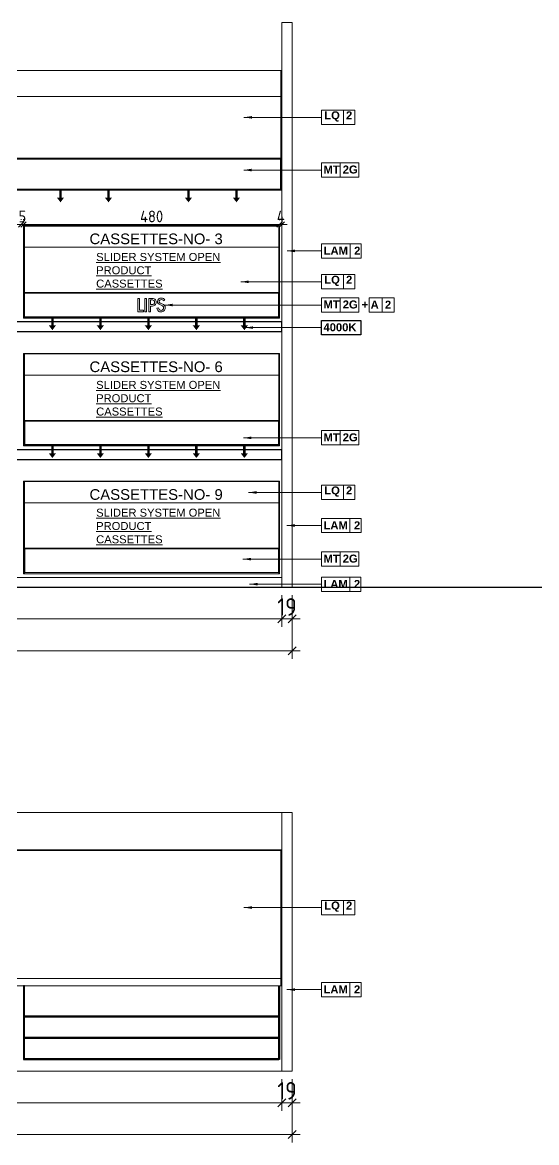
# Model space of a CAD drawing. Header units: millimetres. Extents: x 821127 to 828225, y -459861 to -454717.
# Drawn here: x 823712 to 824676, y -456834 to -454732 of the extents above; entities that cross this region are included whole.
import ezdxf

# ---------------------------------------------------------------- set-up
doc = ezdxf.new("R2010")
doc.units = ezdxf.units.MM
doc.header["$LTSCALE"] = 5
doc.header["$MEASUREMENT"] = 0
doc.header["$PDMODE"] = 35
for name, color, linetype in [('Acrylic - opal', 9, 'Continuous'), ('Dim', 1, 'Continuous'), ('DIM-10', 1, 'Continuous'), ('DIM-15', 1, 'Continuous'), ('EL_LIGHTING', 2, 'Continuous'), ('HATCH', 8, 'Continuous'), ('PDF3_Text', 7, 'Continuous')]:
    doc.layers.add(name, color=color, linetype=linetype)
doc.layers.add('BY OTHERS', color=5, linetype='Continuous', lineweight=5, true_color=0x0000e6)
doc.layers.add('LED 4600K', color=41, linetype='Continuous', true_color=0xebd690)
doc.layers.add('MDF', color=41, linetype='Continuous', lineweight=0)
doc.layers.add('METAL', color=6, linetype='Continuous', lineweight=0)
doc.styles.add('ISOCP', font='isocp.shx')
doc.styles.add('MAC', font='')
doc.styles.add('PDF Arial Bold', font='arialbd.ttf')
doc.styles.get("Standard").update_dxf_attribs({"font": 'arial.ttf'})
doc.styles.get('MAC').set_extended_font_data('Trade Gothic Condensed')
doc.dimstyles.new('dim', dxfattribs={"dimtxt": 2, "dimasz": 2, "dimexe": 1, "dimexo": 1, "dimgap": 1, "dimtad": 1, "dimdec": 0, "dimdsep": 46, "dimtxsty": 'Standard', "dimblk": 'OBLIQUE', "dimcen": 0, "dimdle": 1, "dimclrd": 1, "dimclre": 1, "dimclrt": 1, "dimadec": 0, "dimazin": 0, "dimtfac": 1, "dimtdec": 0, "dimtix": 1, "dimtmove": 0, "dimatfit": 3, "dimfxl": 60, "dimlwd": 0, "dimlwe": 0, "dimarcsym": 0})
doc.dimstyles.new('DL - 10', dxfattribs={"dimscale": 10, "dimtxt": 2.2, "dimasz": 1, "dimexe": 1, "dimexo": 1, "dimgap": 0.4, "dimtad": 1, "dimdec": 0, "dimdsep": 46, "dimtxsty": 'ISOCP', "dimblk": 'OBLIQUE', "dimcen": 0.5, "dimdle": 1, "dimclrd": 256, "dimclre": 256, "dimclrt": 2, "dimadec": 0, "dimazin": 2, "dimtfac": 1, "dimtdec": 0, "dimtix": 1, "dimtmove": 1, "dimatfit": 3, "dimldrblk": 'OPEN90', "dimfxl": 5, "dimlwd": 9, "dimlwe": 9, "dimarcsym": 0})
doc.dimstyles.new('DL - 15', dxfattribs={"dimscale": 15, "dimtxt": 2.2, "dimasz": 1, "dimexe": 1, "dimexo": 1, "dimgap": 0.4, "dimtad": 1, "dimdec": 0, "dimdsep": 46, "dimtxsty": 'ISOCP', "dimblk": 'OBLIQUE', "dimcen": 0.5, "dimdle": 1, "dimclrd": 256, "dimclre": 256, "dimclrt": 2, "dimadec": 0, "dimazin": 2, "dimtfac": 1, "dimtdec": 0, "dimtix": 1, "dimtmove": 1, "dimatfit": 3, "dimldrblk": 'OPEN90', "dimfxl": 5, "dimfxlon": 1, "dimlwd": 9, "dimlwe": 9, "dimarcsym": 0})

# ---------------------------------------------------------------- blocks, each defined once
blk = doc.blocks.new('AREGRREG')
at = {"layer": 'METAL'}
for points in [[(821891.5, -456862.4), (821893, -456862.4), (821893, -456988.2), (821891.5, -456988.2)], [(821893, -456862.4), (822370, -456862.4), (822370, -456863.4), (821893, -456863.4)], [(821893, -456903.2), (822370, -456903.2), (822370, -456863.4), (821893, -456863.4)], [(822371.5, -456988.2), (822370, -456988.2), (822370, -456862.4), (822371.5, -456862.4)], [(821891.5, -456988.2), (821893, -456988.2), (821893, -457036.2), (821891.5, -457036.2)], [(822370, -456988.2), (821893, -456988.2), (821893, -456989.2), (822370, -456989.2)], [(821893.5, -456989.7), (822369.5, -456989.7), (822369.5, -457033.7), (821893.5, -457033.7)], [(822370, -456988.2), (822371.5, -456988.2), (822371.5, -457036.2), (822370, -457036.2)], [(821893, -457034.2), (822370, -457034.2), (822370, -457036.2), (821893, -457036.2)]]:
    blk.add_lwpolyline(points, close=True, dxfattribs=at)
for points in [[(822109, -456999.2), (822109, -457021.3), (822116.6, -457021.3), (822116.6, -457024.2), (822105.9, -457024.2), (822105.9, -456999.2), (822109, -456999.2)], [(822121.7, -457024.2), (822118.6, -457024.2), (822118.6, -456999.2), (822121.7, -456999.2), (822121.7, -457024.2)]]:
    blk.add_lwpolyline(points, dxfattribs=at)
for points, knots in [([(822130.1, -456999.2), (822133.5, -456999.2), (822136, -456999.7), (822137.6, -457000.9), (822139.2, -457002), (822140, -457003.8), (822140, -457006.4), (822140, -457008.8), (822139.3, -457010.6), (822137.7, -457011.8), (822136.2, -457013.1), (822134, -457013.7), (822131.1, -457013.7), (822131.1, -457013.7), (822129.5, -457013.7), (822129.5, -457013.7), (822129.5, -457013.7), (822129.5, -457024.2), (822129.5, -457024.2), (822129.5, -457024.2), (822126.4, -457024.2), (822126.4, -457024.2), (822126.4, -457024.2), (822126.4, -456999.2), (822126.4, -456999.2), (822126.4, -456999.2), (822130.1, -456999.2), (822130.1, -456999.2)], [0, 0, 0, 0, 1, 1, 1, 2, 2, 2, 3, 3, 3, 4, 4, 4, 5, 5, 5, 6, 6, 6, 7, 7, 7, 8, 8, 8, 9, 9, 9, 9]), ([(822156.4, -457002.4), (822156.4, -457002.4), (822153.9, -457003.9), (822153.9, -457003.9), (822153.4, -457003.1), (822152.9, -457002.6), (822152.3, -457002.2), (822151.6, -457001.8), (822150.8, -457001.6), (822149.9, -457001.6), (822148.8, -457001.6), (822147.8, -457001.9), (822147, -457002.6), (822146.1, -457003.3), (822145.7, -457004.1), (822145.7, -457005.1), (822145.7, -457005.9), (822146, -457006.6), (822146.6, -457007.2), (822147.2, -457007.8), (822148, -457008.3), (822149.2, -457008.7), (822149.2, -457008.7), (822151, -457009.4), (822151, -457009.4), (822153.1, -457010.2), (822154.6, -457011.2), (822155.7, -457012.4), (822156.7, -457013.6), (822157.2, -457015.1), (822157.2, -457016.9), (822157.2, -457019.2), (822156.4, -457021.1), (822154.8, -457022.5), (822153.3, -457024), (822151.4, -457024.7), (822149.2, -457024.7), (822147.2, -457024.7), (822145.6, -457024.1), (822144.1, -457022.8), (822142.7, -457021.5), (822141.8, -457019.8), (822141.5, -457017.7), (822141.5, -457017.7), (822144.6, -457017), (822144.6, -457017), (822144.6, -457018.4), (822145.1, -457019.5), (822146, -457020.4), (822146.9, -457021.3), (822148.1, -457021.8), (822149.5, -457021.8), (822150.7, -457021.8), (822151.8, -457021.3), (822152.7, -457020.4), (822153.6, -457019.5), (822154.1, -457018.3), (822154.1, -457016.9), (822154.1, -457015.8), (822153.7, -457014.9), (822153.1, -457014.2), (822152.4, -457013.5), (822151.3, -457012.8), (822149.8, -457012.2), (822149.8, -457012.2), (822148, -457011.4), (822148, -457011.4), (822146, -457010.6), (822144.6, -457009.7), (822143.8, -457008.7), (822143, -457007.6), (822142.6, -457006.5), (822142.6, -457005.1), (822142.6, -457003.3), (822143.3, -457001.7), (822144.7, -457000.5), (822146.2, -456999.3), (822147.9, -456998.6), (822150, -456998.6), (822151.3, -456998.6), (822152.6, -456999), (822153.7, -456999.6), (822154.8, -457000.3), (822155.7, -457001.2), (822156.4, -457002.4)], [0, 0, 0, 0, 1, 1, 1, 2, 2, 2, 3, 3, 3, 4, 4, 4, 5, 5, 5, 6, 6, 6, 7, 7, 7, 8, 8, 8, 9, 9, 9, 10, 10, 10, 11, 11, 11, 12, 12, 12, 13, 13, 13, 14, 14, 14, 15, 15, 15, 16, 16, 16, 17, 17, 17, 18, 18, 18, 19, 19, 19, 20, 20, 20, 21, 21, 21, 22, 22, 22, 23, 23, 23, 24, 24, 24, 25, 25, 25, 26, 26, 26, 27, 27, 27, 28, 28, 28, 28]), ([(822129.5, -457010.9), (822129.5, -457010.9), (822130.5, -457010.9), (822130.5, -457010.9), (822132.9, -457010.9), (822134.6, -457010.5), (822135.6, -457009.8), (822136.6, -457009), (822137.1, -457007.9), (822137.1, -457006.3), (822137.1, -457004.9), (822136.6, -457003.8), (822135.6, -457003.1), (822134.6, -457002.3), (822132.8, -457002), (822130.2, -457002), (822130.2, -457002), (822129.5, -457002), (822129.5, -457002), (822129.5, -457002), (822129.5, -457010.9), (822129.5, -457010.9)], [0, 0, 0, 0, 1, 1, 1, 2, 2, 2, 3, 3, 3, 4, 4, 4, 5, 5, 5, 6, 6, 6, 7, 7, 7, 7])]:
    blk.add_open_spline(points, degree=3, knots=knots, dxfattribs=at)
blk = doc.blocks.new('ARGG')
at = {"layer": 'METAL'}
for points in [[(821290.4, -457277.9), (821291.9, -457277.9), (821291.9, -457403.7), (821290.4, -457403.7)], [(821291.9, -457277.9), (821768.9, -457277.9), (821768.9, -457278.8), (821291.9, -457278.8)], [(821291.9, -457318.6), (821768.9, -457318.6), (821768.9, -457278.8), (821291.9, -457278.8)], [(821770.4, -457403.7), (821768.9, -457403.7), (821768.9, -457277.9), (821770.4, -457277.9)], [(821290.4, -457403.7), (821291.9, -457403.7), (821291.9, -457451.6), (821290.4, -457451.6)], [(821768.9, -457403.7), (821291.9, -457403.7), (821291.9, -457404.6), (821768.9, -457404.6)], [(821292.4, -457405.1), (821768.4, -457405.1), (821768.4, -457449.1), (821292.4, -457449.1)], [(821768.9, -457403.7), (821770.4, -457403.7), (821770.4, -457451.6), (821768.9, -457451.6)], [(821291.9, -457449.6), (821768.9, -457449.6), (821768.9, -457451.6), (821291.9, -457451.6)]]:
    blk.add_lwpolyline(points, close=True, dxfattribs=at)
blk = doc.blocks.new('FLECHE')
at = {"layer": 'EL_LIGHTING', "const_width": 5}
blk.add_lwpolyline([(0, 0), (0, -15)], dxfattribs=at)
at = {"layer": 'EL_LIGHTING'}
blk.add_lwpolyline([(0, -15, 15, 0, 0), (0, -24.8, 0, 0, 0)], format="xyseb", dxfattribs=at)
blk = doc.blocks.new('*U18')
at = {"layer": 'EL_LIGHTING', "xscale": 0.9, "yscale": 0.9, "zscale": 0.9, "rotation": 90}
blk.add_blockref('FLECHE', (-11.2, 0), dxfattribs=at)
blk = doc.blocks.new('*U19')
at = {"layer": 'LED 4600K', "color": 0, "linetype": 'ByBlock', "lineweight": -2}
for p in [(0, 360), (0, 270), (0, 180), (0, 90), (0, 0)]:
    blk.add_blockref('*U18', p, dxfattribs=at)
blk = doc.blocks.new('*U20')
at = {"layer": 'EL_LIGHTING', "xscale": 0.9, "yscale": 0.9, "zscale": 0.9, "rotation": 90}
blk.add_blockref('FLECHE', (-11.2, 0), dxfattribs=at)
blk = doc.blocks.new('*U21')
at = {"layer": 'LED 4600K', "color": 0, "linetype": 'ByBlock', "lineweight": -2}
for p in [(0, 360), (0, 270), (0, 180), (0, 90), (0, 0)]:
    blk.add_blockref('*U20', p, dxfattribs=at)
blk = doc.blocks.new('_OBLIQUE')
at = {"color": 0, "linetype": 'ByBlock', "lineweight": -2}
blk.add_line((-0.5, -0.5), (0.5, 0.5), dxfattribs=at)
blk = doc.blocks.new('*D78')
at = {"layer": 'Defpoints', "color": 0, "transparency": 16777216}
for p in [(822849.3, -455113), (823709.3, -455111.1), (823709.3, -455112.5)]:
    blk.add_point(p, dxfattribs=at)
at = {"layer": 'DIM-10', "lineweight": 9, "transparency": 16777216}
for p, q in [((822849.3, -455103), (822849.3, -455101.1)), ((823709.3, -455102.5), (823709.3, -455101.1)), ((822839.3, -455111.1), (823719.3, -455111.1))]:
    blk.add_line(p, q, dxfattribs=at)
at = {"layer": 'DIM-10', "lineweight": 9, "transparency": 16777216, "xscale": 10, "yscale": 10, "zscale": 10, "rotation": 180}
blk.add_blockref('_OBLIQUE', (822849.3, -455111.1), dxfattribs=at)
at = {"layer": 'DIM-10', "lineweight": 9, "transparency": 16777216, "xscale": 10, "yscale": 10, "zscale": 10}
blk.add_blockref('_OBLIQUE', (823709.3, -455111.1), dxfattribs=at)
at = {"layer": 'DIM-10', "color": 2, "transparency": 16777216, "insert": (823279.3, -455096.1), "char_height": 22, "attachment_point": 5, "style": 'ISOCP'}
blk.add_mtext('860', dxfattribs=at)
blk = doc.blocks.new('_Open90')
at = {"color": 0, "linetype": 'ByBlock', "lineweight": -2}
for p, q in [((0, 0), (-1, 0)), ((-0.5, 0.5), (0, 0)), ((0, 0), (-0.5, -0.5))]:
    blk.add_line(p, q, dxfattribs=at)
blk = doc.blocks.new('*D79')
at = {"layer": 'Defpoints', "color": 0, "transparency": 16777216}
for p in [(823709.3, -455112.5), (823713.8, -455111.1), (823713.8, -455113)]:
    blk.add_point(p, dxfattribs=at)
at = {"layer": 'DIM-10', "lineweight": 9, "transparency": 16777216}
for p, q in [((823709.3, -455102.5), (823709.3, -455101.1)), ((823713.8, -455103), (823713.8, -455101.1)), ((823709.3, -455111.1), (823699.3, -455111.1)), ((823709.3, -455111.1), (823713.8, -455111.1)), ((823713.8, -455111.1), (823723.8, -455111.1))]:
    blk.add_line(p, q, dxfattribs=at)
at = {"layer": 'DIM-10', "lineweight": 9, "transparency": 16777216, "xscale": 10, "yscale": 10, "zscale": 10}
blk.add_blockref('_OBLIQUE', (823709.3, -455111.1), dxfattribs=at)
at = {"layer": 'DIM-10', "lineweight": 9, "transparency": 16777216, "xscale": 10, "yscale": 10, "zscale": 10, "rotation": 180}
blk.add_blockref('_OBLIQUE', (823713.8, -455111.1), dxfattribs=at)
at = {"layer": 'DIM-10', "color": 2, "transparency": 16777216, "insert": (823711.5, -455096.1), "char_height": 22, "attachment_point": 5, "style": 'ISOCP'}
blk.add_mtext('5', dxfattribs=at)
blk = doc.blocks.new('*D80')
at = {"layer": 'Defpoints', "color": 0, "transparency": 16777216}
for p in [(823713.8, -455113), (824193.8, -455111.1), (824193.8, -455113)]:
    blk.add_point(p, dxfattribs=at)
at = {"layer": 'DIM-10', "lineweight": 9, "transparency": 16777216}
for p, q in [((823713.8, -455103), (823713.8, -455101.1)), ((824193.8, -455103), (824193.8, -455101.1)), ((823703.8, -455111.1), (824203.8, -455111.1))]:
    blk.add_line(p, q, dxfattribs=at)
at = {"layer": 'DIM-10', "lineweight": 9, "transparency": 16777216, "xscale": 10, "yscale": 10, "zscale": 10, "rotation": 180}
blk.add_blockref('_OBLIQUE', (823713.8, -455111.1), dxfattribs=at)
at = {"layer": 'DIM-10', "lineweight": 9, "transparency": 16777216, "xscale": 10, "yscale": 10, "zscale": 10}
blk.add_blockref('_OBLIQUE', (824193.8, -455111.1), dxfattribs=at)
at = {"layer": 'DIM-10', "color": 2, "transparency": 16777216, "insert": (823953.8, -455096.1), "char_height": 22, "attachment_point": 5, "style": 'ISOCP'}
blk.add_mtext('480', dxfattribs=at)
blk = doc.blocks.new('*D81')
at = {"layer": 'Defpoints', "color": 0, "transparency": 16777216}
for p in [(824193.8, -455113), (824198.3, -455111.1), (824198.3, -455113)]:
    blk.add_point(p, dxfattribs=at)
at = {"layer": 'DIM-10', "lineweight": 9, "transparency": 16777216}
for p, q in [((824193.8, -455103), (824193.8, -455101.1)), ((824198.3, -455103), (824198.3, -455101.1)), ((824193.8, -455111.1), (824183.8, -455111.1)), ((824193.8, -455111.1), (824198.3, -455111.1)), ((824198.3, -455111.1), (824208.3, -455111.1))]:
    blk.add_line(p, q, dxfattribs=at)
at = {"layer": 'DIM-10', "lineweight": 9, "transparency": 16777216, "xscale": 10, "yscale": 10, "zscale": 10}
blk.add_blockref('_OBLIQUE', (824193.8, -455111.1), dxfattribs=at)
at = {"layer": 'DIM-10', "lineweight": 9, "transparency": 16777216, "xscale": 10, "yscale": 10, "zscale": 10, "rotation": 180}
blk.add_blockref('_OBLIQUE', (824198.3, -455111.1), dxfattribs=at)
at = {"layer": 'DIM-10', "color": 2, "transparency": 16777216, "insert": (824196, -455096.1), "char_height": 22, "attachment_point": 5, "style": 'ISOCP'}
blk.add_mtext('4', dxfattribs=at)
blk = doc.blocks.new('*U26')
at = {"layer": 'EL_LIGHTING', "xscale": 0.9, "yscale": 0.9, "zscale": 0.9, "rotation": 90}
blk.add_blockref('FLECHE', (-11.2, 0), dxfattribs=at)
blk = doc.blocks.new('*U27')
at = {"layer": 'LED 4600K', "color": 0, "linetype": 'ByBlock', "lineweight": -2}
for p in [(0, 540), (0, 450), (0, 360), (0, 270), (0, 180), (0, 90), (0, 0)]:
    blk.add_blockref('*U26', p, dxfattribs=at)
blk = doc.blocks.new('*U28')
at = {"layer": 'EL_LIGHTING', "xscale": 0.9, "yscale": 0.9, "zscale": 0.9, "rotation": 90}
blk.add_blockref('FLECHE', (-11.2, 0), dxfattribs=at)
blk = doc.blocks.new('*U29')
at = {"layer": 'LED 4600K', "color": 0, "linetype": 'ByBlock', "lineweight": -2}
for p in [(0, 90), (0, 0)]:
    blk.add_blockref('*U28', p, dxfattribs=at)
blk = doc.blocks.new('*D31')
at = {"layer": 'Defpoints', "color": 0, "transparency": 16777216}
for p in [(822341.3, -455791.9), (824217.3, -455791.9), (824217.3, -455911.1)]:
    blk.add_point(p, dxfattribs=at)
at = {"layer": 'DIM-15', "lineweight": 9, "transparency": 16777216}
for p, q in [((822341.3, -455836.1), (822341.3, -455926.1)), ((824217.3, -455836.1), (824217.3, -455926.1)), ((822326.3, -455911.1), (824232.3, -455911.1))]:
    blk.add_line(p, q, dxfattribs=at)
at = {"layer": 'DIM-15', "lineweight": 9, "transparency": 16777216, "xscale": 15, "yscale": 15, "zscale": 15, "rotation": 180}
blk.add_blockref('_OBLIQUE', (822341.3, -455911.1), dxfattribs=at)
at = {"layer": 'DIM-15', "lineweight": 9, "transparency": 16777216, "xscale": 15, "yscale": 15, "zscale": 15}
blk.add_blockref('_OBLIQUE', (824217.3, -455911.1), dxfattribs=at)
at = {"layer": 'DIM-15', "color": 2, "transparency": 16777216, "insert": (823279.3, -455888.6), "char_height": 33, "attachment_point": 5, "style": 'ISOCP'}
blk.add_mtext('1876', dxfattribs=at)
blk = doc.blocks.new('*D83')
at = {"layer": 'Defpoints', "color": 0, "transparency": 16777216}
for p in [(822360.3, -455791.9), (824198.3, -455791.9), (824198.3, -455851.4)]:
    blk.add_point(p, dxfattribs=at)
at = {"layer": 'DIM-15', "lineweight": 9, "transparency": 16777216}
for p, q in [((822360.3, -455806.9), (822360.3, -455866.4)), ((824198.3, -455806.9), (824198.3, -455866.4)), ((822345.3, -455851.4), (824213.3, -455851.4))]:
    blk.add_line(p, q, dxfattribs=at)
at = {"layer": 'DIM-15', "lineweight": 9, "transparency": 16777216, "xscale": 15, "yscale": 15, "zscale": 15, "rotation": 180}
blk.add_blockref('_OBLIQUE', (822360.3, -455851.4), dxfattribs=at)
at = {"layer": 'DIM-15', "lineweight": 9, "transparency": 16777216, "xscale": 15, "yscale": 15, "zscale": 15}
blk.add_blockref('_OBLIQUE', (824198.3, -455851.4), dxfattribs=at)
at = {"layer": 'DIM-15', "color": 2, "transparency": 16777216, "insert": (823279.3, -455828.9), "char_height": 33, "attachment_point": 5, "style": 'ISOCP'}
blk.add_mtext('1838', dxfattribs=at)
blk = doc.blocks.new('*D84')
at = {"layer": 'Defpoints', "color": 0, "transparency": 16777216}
for p in [(824198.3, -455791.9), (824217.3, -455791.9), (824217.3, -455851.4)]:
    blk.add_point(p, dxfattribs=at)
at = {"layer": 'DIM-15', "lineweight": 9, "transparency": 16777216}
for p, q in [((824198.3, -455806.9), (824198.3, -455866.4)), ((824217.3, -455806.9), (824217.3, -455866.4)), ((824198.3, -455851.4), (824183.3, -455851.4)), ((824198.3, -455851.4), (824217.3, -455851.4)), ((824217.3, -455851.4), (824232.3, -455851.4))]:
    blk.add_line(p, q, dxfattribs=at)
at = {"layer": 'DIM-15', "lineweight": 9, "transparency": 16777216, "xscale": 15, "yscale": 15, "zscale": 15}
blk.add_blockref('_OBLIQUE', (824198.3, -455851.4), dxfattribs=at)
at = {"layer": 'DIM-15', "lineweight": 9, "transparency": 16777216, "xscale": 15, "yscale": 15, "zscale": 15, "rotation": 180}
blk.add_blockref('_OBLIQUE', (824217.3, -455851.4), dxfattribs=at)
at = {"layer": 'DIM-15', "color": 2, "transparency": 16777216, "insert": (824207.8, -455828.9), "char_height": 33, "attachment_point": 5, "style": 'ISOCP'}
blk.add_mtext('19', dxfattribs=at)
blk = doc.blocks.new('*D42')
at = {"layer": 'Defpoints', "color": 0, "transparency": 16777216}
for p in [(822341.3, -456700), (824217.3, -456700), (824217.3, -456819.2)]:
    blk.add_point(p, dxfattribs=at)
at = {"layer": 'DIM-15', "lineweight": 9, "transparency": 16777216}
for p, q in [((822341.3, -456744.2), (822341.3, -456834.2)), ((824217.3, -456744.2), (824217.3, -456834.2)), ((822326.3, -456819.2), (824232.3, -456819.2))]:
    blk.add_line(p, q, dxfattribs=at)
at = {"layer": 'DIM-15', "lineweight": 9, "transparency": 16777216, "xscale": 15, "yscale": 15, "zscale": 15, "rotation": 180}
blk.add_blockref('_OBLIQUE', (822341.3, -456819.2), dxfattribs=at)
at = {"layer": 'DIM-15', "lineweight": 9, "transparency": 16777216, "xscale": 15, "yscale": 15, "zscale": 15}
blk.add_blockref('_OBLIQUE', (824217.3, -456819.2), dxfattribs=at)
at = {"layer": 'DIM-15', "color": 2, "transparency": 16777216, "insert": (823279.3, -456796.7), "char_height": 33, "attachment_point": 5, "style": 'ISOCP'}
blk.add_mtext('1876', dxfattribs=at)
blk = doc.blocks.new('*D86')
at = {"layer": 'Defpoints', "color": 0, "transparency": 16777216}
for p in [(822360.3, -455791.9), (824198.3, -455791.9), (824198.3, -455851.4)]:
    blk.add_point(p, dxfattribs=at)
at = {"layer": 'DIM-15', "lineweight": 9, "transparency": 16777216}
for p, q in [((822360.3, -455806.9), (822360.3, -455866.4)), ((824198.3, -455806.9), (824198.3, -455866.4)), ((822345.3, -455851.4), (824213.3, -455851.4))]:
    blk.add_line(p, q, dxfattribs=at)
at = {"layer": 'DIM-15', "lineweight": 9, "transparency": 16777216, "xscale": 15, "yscale": 15, "zscale": 15, "rotation": 180}
blk.add_blockref('_OBLIQUE', (822360.3, -455851.4), dxfattribs=at)
at = {"layer": 'DIM-15', "lineweight": 9, "transparency": 16777216, "xscale": 15, "yscale": 15, "zscale": 15}
blk.add_blockref('_OBLIQUE', (824198.3, -455851.4), dxfattribs=at)
at = {"layer": 'DIM-15', "color": 2, "transparency": 16777216, "insert": (823279.3, -455828.9), "char_height": 33, "attachment_point": 5, "style": 'ISOCP'}
blk.add_mtext('1838', dxfattribs=at)
blk = doc.blocks.new('*D87')
at = {"layer": 'Defpoints', "color": 0, "transparency": 16777216}
for p in [(824198.3, -455791.9), (824217.3, -455791.9), (824217.3, -455851.4)]:
    blk.add_point(p, dxfattribs=at)
at = {"layer": 'DIM-15', "lineweight": 9, "transparency": 16777216}
for p, q in [((824198.3, -455806.9), (824198.3, -455866.4)), ((824217.3, -455806.9), (824217.3, -455866.4)), ((824198.3, -455851.4), (824183.3, -455851.4)), ((824198.3, -455851.4), (824217.3, -455851.4)), ((824217.3, -455851.4), (824232.3, -455851.4))]:
    blk.add_line(p, q, dxfattribs=at)
at = {"layer": 'DIM-15', "lineweight": 9, "transparency": 16777216, "xscale": 15, "yscale": 15, "zscale": 15}
blk.add_blockref('_OBLIQUE', (824198.3, -455851.4), dxfattribs=at)
at = {"layer": 'DIM-15', "lineweight": 9, "transparency": 16777216, "xscale": 15, "yscale": 15, "zscale": 15, "rotation": 180}
blk.add_blockref('_OBLIQUE', (824217.3, -455851.4), dxfattribs=at)
at = {"layer": 'DIM-15', "color": 2, "transparency": 16777216, "insert": (824207.8, -455828.9), "char_height": 33, "attachment_point": 5, "style": 'ISOCP'}
blk.add_mtext('19', dxfattribs=at)
blk = doc.blocks.new('*D109')
at = {"layer": 'Defpoints', "color": 0, "transparency": 16777216}
for p in [(822360.3, -456700), (824198.3, -456700), (824198.3, -456759.5)]:
    blk.add_point(p, dxfattribs=at)
at = {"layer": 'DIM-15', "lineweight": 9, "transparency": 16777216}
for p, q in [((822360.3, -456715), (822360.3, -456774.5)), ((824198.3, -456715), (824198.3, -456774.5)), ((822345.3, -456759.5), (824213.3, -456759.5))]:
    blk.add_line(p, q, dxfattribs=at)
at = {"layer": 'DIM-15', "lineweight": 9, "transparency": 16777216, "xscale": 15, "yscale": 15, "zscale": 15, "rotation": 180}
blk.add_blockref('_OBLIQUE', (822360.3, -456759.5), dxfattribs=at)
at = {"layer": 'DIM-15', "lineweight": 9, "transparency": 16777216, "xscale": 15, "yscale": 15, "zscale": 15}
blk.add_blockref('_OBLIQUE', (824198.3, -456759.5), dxfattribs=at)
at = {"layer": 'DIM-15', "color": 2, "transparency": 16777216, "insert": (823279.3, -456737), "char_height": 33, "attachment_point": 5, "style": 'ISOCP'}
blk.add_mtext('1838', dxfattribs=at)
blk = doc.blocks.new('*D110')
at = {"layer": 'Defpoints', "color": 0, "transparency": 16777216}
for p in [(824198.3, -456700), (824217.3, -456700), (824217.3, -456759.5)]:
    blk.add_point(p, dxfattribs=at)
at = {"layer": 'DIM-15', "lineweight": 9, "transparency": 16777216}
for p, q in [((824198.3, -456715), (824198.3, -456774.5)), ((824217.3, -456715), (824217.3, -456774.5)), ((824198.3, -456759.5), (824183.3, -456759.5)), ((824198.3, -456759.5), (824217.3, -456759.5)), ((824217.3, -456759.5), (824232.3, -456759.5))]:
    blk.add_line(p, q, dxfattribs=at)
at = {"layer": 'DIM-15', "lineweight": 9, "transparency": 16777216, "xscale": 15, "yscale": 15, "zscale": 15}
blk.add_blockref('_OBLIQUE', (824198.3, -456759.5), dxfattribs=at)
at = {"layer": 'DIM-15', "lineweight": 9, "transparency": 16777216, "xscale": 15, "yscale": 15, "zscale": 15, "rotation": 180}
blk.add_blockref('_OBLIQUE', (824217.3, -456759.5), dxfattribs=at)
at = {"layer": 'DIM-15', "color": 2, "transparency": 16777216, "insert": (824207.8, -456737), "char_height": 33, "attachment_point": 5, "style": 'ISOCP'}
blk.add_mtext('19', dxfattribs=at)

msp = doc.modelspace()

# ---------------------------------------------------------------- linework, layer by layer
at = {"layer": 'Acrylic - opal'}
msp.add_line((821126.5, -455791.9), (828224.9, -455791.9), dxfattribs=at)
for points in [[(823713.8, -456598.3), (823715.3, -456598.3), (823715.3, -456540.3), (823713.8, -456540.3)], [(824192.3, -456540.3), (824193.8, -456540.3), (824193.8, -456598.3), (824192.3, -456598.3)], [(823713.8, -456638.3), (823715.3, -456638.3), (823715.3, -456598.3), (823713.8, -456598.3)], [(824192.3, -456597.2), (823715.3, -456597.2), (823715.3, -456598.3), (824192.3, -456598.3)], [(824192.3, -456598.3), (824193.8, -456598.3), (824193.8, -456638.3), (824192.3, -456638.3)], [(823713.8, -456678.3), (823715.3, -456678.3), (823715.3, -456638.3), (823713.8, -456638.3)], [(824192.3, -456637.2), (823715.3, -456637.2), (823715.3, -456638.3), (824192.3, -456638.3)], [(824192.3, -456638.3), (824193.8, -456638.3), (824193.8, -456678.3), (824192.3, -456678.3)], [(824192.3, -456677.2), (823715.3, -456677.2), (823715.3, -456678.3), (824192.3, -456678.3)]]:
    msp.add_lwpolyline(points, close=True, dxfattribs=at)
at = {"layer": 'BY OTHERS', "color": 0}
for p, q in [((824313.9, -454896.6), (824313.9, -454923.5)), ((824307.3, -454995.5), (824307.3, -455022.4)), ((824326.1, -455147.2), (824326.1, -455174)), ((824313.9, -455205.2), (824313.9, -455232)), ((824307.3, -455248.8), (824307.3, -455275.7)), ((824385.9, -455248.9), (824385.9, -455275.7)), ((824307.3, -455498.1), (824307.3, -455524.9)), ((824313.9, -455600.6), (824313.9, -455627.5)), ((824325.8, -455662.6), (824325.8, -455689.5)), ((824307.3, -455725.7), (824307.3, -455752.6)), ((824325.7, -455772.7), (824325.7, -455799.6)), ((824313.9, -456379.6), (824313.9, -456406.5)), ((824325.8, -456533.6), (824325.8, -456560.4))]:
    msp.add_line(p, q, dxfattribs=at)
for points in [[(824272.1, -454896.7), (824334.6, -454896.7), (824334.6, -454923.5), (824272.1, -454923.5)], [(824272.1, -454995.6), (824342.5, -454995.4), (824342.5, -455022.3), (824272.1, -455022.4)], [(824272.5, -455147.2), (824346.8, -455147.2), (824346.8, -455174.1), (824272.5, -455174.1)], [(824272.1, -455205.2), (824334.6, -455205.2), (824334.6, -455232.1), (824272.1, -455232.1)], [(824272.1, -455248.9), (824342.5, -455248.8), (824342.5, -455275.6), (824272.1, -455275.7)], [(824361.7, -455248.9), (824408.7, -455248.9), (824408.7, -455275.7), (824361.7, -455275.7)], [(824272.1, -455498.1), (824342.5, -455498), (824342.5, -455524.9), (824272.1, -455525)], [(824272.1, -455600.6), (824334.6, -455600.6), (824334.6, -455627.5), (824272.1, -455627.5)], [(824272.2, -455662.7), (824346.5, -455662.7), (824346.5, -455689.5), (824272.2, -455689.5)], [(824272.1, -455725.8), (824342.5, -455725.7), (824342.5, -455752.5), (824272.1, -455752.6)], [(824272.1, -455772.8), (824346.4, -455772.8), (824346.4, -455799.7), (824272.1, -455799.7)], [(824272.1, -456379.7), (824334.6, -456379.7), (824334.6, -456406.5), (824272.1, -456406.5)], [(824272.2, -456533.6), (824346.5, -456533.6), (824346.5, -456560.5), (824272.2, -456560.5)]]:
    msp.add_lwpolyline(points, close=True, dxfattribs=at)
at = {"layer": 'HATCH'}
for points in [[(824198.3, -455294.1), (822360.3, -455294.1), (822360.3, -455312.1), (824198.3, -455312.1)], [(824198.3, -455534), (822360.3, -455534), (822360.3, -455552.1), (824198.3, -455552.1)]]:
    msp.add_lwpolyline(points, close=True, dxfattribs=at)
at = {"layer": 'MDF'}
msp.add_line((822360.3, -456700), (824198.3, -456700), dxfattribs=at)
for points in [[(824198.3, -454731.9), (824217.3, -454731.9), (824217.3, -455791.9), (824198.3, -455791.9)], [(824198.3, -455773.9), (822360.3, -455773.9), (822360.3, -455791.9), (824198.3, -455791.9)], [(824198.3, -456215), (824217.3, -456215), (824217.3, -456700), (824198.3, -456700)]]:
    msp.add_lwpolyline(points, close=True, dxfattribs=at)
at = {"layer": 'METAL'}
for points in [[(822361.8, -454821.9), (824196.3, -454821.9), (824196.3, -454870.9), (822361.8, -454870.9)], [(824196.3, -454821.9), (824197.8, -454821.9), (824197.8, -454986.8), (824196.3, -454986.8)], [(824196.3, -454986.8), (822361.8, -454986.8), (822361.8, -454870.9), (824196.3, -454870.9)], [(822361.8, -454986.8), (824196.3, -454986.8), (824196.3, -454988.3), (822361.8, -454988.3)], [(822362.3, -454988.8), (824195.8, -454988.8), (824195.8, -455044.8), (822362.3, -455044.8)], [(824196.3, -454986.8), (824197.8, -454986.8), (824197.8, -455046.8), (824196.3, -455046.8)], [(824196.3, -455045.3), (822361.8, -455045.3), (822361.8, -455046.8), (824196.3, -455046.8)], [(822360.3, -456215), (824197.8, -456215), (824197.8, -456285), (822360.3, -456285)], [(822361.8, -456285), (824196.3, -456285), (824196.3, -456286.2), (822361.8, -456286.2)], [(822361.8, -456286.2), (824196.3, -456286.2), (824196.3, -456526.2), (822361.8, -456526.2)], [(824197.8, -456285), (824196.3, -456285), (824196.3, -456540.3), (824197.8, -456540.3)], [(822361.8, -456526.2), (824196.3, -456526.2), (824196.3, -456540.3), (822361.8, -456540.3)]]:
    msp.add_lwpolyline(points, close=True, dxfattribs=at)
at = {"layer": 'PDF3_Text'}
msp.add_lwpolyline([(824272.1, -455291.2), (824346.4, -455291.2), (824346.4, -455318.1), (824272.1, -455318.1)], close=True, dxfattribs=at)

# ---------------------------------------------------------------- block references
at = {"layer": 'LED 4600K', "extrusion": (0, 0, -1), "xscale": -1, "zscale": -1, "rotation": 90}
for name, p in [('*U27', (-823332.9, -455058.4)), ('*U29', (-824022.9, -455058.4)), ('*U19', (-823767.7, -455298.3)), ('*U21', (-823767.7, -455538.3))]:
    msp.add_blockref(name, p, dxfattribs=at)
at = {"layer": 'METAL'}
for name, p in [('AREGRREG', (1822.2, 1749.4)), ('ARGG', (2423.4, 1924.9)), ('ARGG', (2423.4, 1685.1))]:
    msp.add_blockref(name, p, dxfattribs=at)

# ---------------------------------------------------------------- texts
at = {"layer": 'Dim', "char_height": 20, "attachment_point": 1}
for s, insert in [('{\\C67;\\c2459751;CASSETTES-NO- 3 }', (823837.3, -455128.1)), ('{\\C67;\\c2459751;CASSETTES-NO- 6}', (823837.3, -455368.2)), ('{\\C67;\\c2459751;CASSETTES-NO- 9}', (823837.3, -455607.9))]:
    msp.add_mtext_dynamic_manual_height_columns(s, width=292.151, gutter_width=12.5, heights=[0], dxfattribs=dict(at, insert=insert))
at = {"layer": 'METAL', "color": 2, "char_height": 15, "attachment_point": 1, "style": 'MAC'}
for insert in [(823849.8, -455164.6), (823849.8, -455404.7), (823849.8, -455644.5)]:
    msp.add_mtext_dynamic_manual_height_columns('{\\fArial|b0|i0|c0|p34;\\LSLIDER SYSTEM OPEN PRODUCT CASSETTES }', width=233.08, gutter_width=70, heights=[0], dxfattribs=dict(at, insert=insert))
at = {"layer": 'PDF3_Text', "attachment_point": 7, "style": 'PDF Arial Bold'}
for s, insert, char_height in [('LQ  2', (824277.6, -454918.1), 15.02), ('MT 2G', (824276.1, -455015.7), 15.02), ('LAM  2', (824276.5, -455167.8), 15.02), ('LQ  2', (824277.6, -455226.7), 15.02), ('MT 2G', (824276.1, -455269), 15.02), ('+', (824347.7, -455268.8), 15), ('A  2', (824364.5, -455269.1), 15.02), ('4000K', (824276.1, -455311.8), 15.02), ('MT 2G', (824276.1, -455518.3), 15.02), ('LQ  2', (824277.6, -455622.1), 15.02), ('LAM  2', (824276.2, -455683.2), 15.02), ('MT 2G', (824276.1, -455745.9), 15.02), ('LAM  2', (824276.1, -455793.3), 15.02), ('LQ  2', (824277.6, -456401.1), 15.02), ('LAM  2', (824276.2, -456554.2), 15.02)]:
    msp.add_mtext(s, dxfattribs=dict(at, insert=insert, char_height=char_height))

# ---------------------------------------------------------------- dimensions: what is measured, and where the dimension line sits
at = {"layer": 'DIM-10'}
for base, p1, p2, picture, middle in [((823709.3, -455111.1), (822849.3, -455113), (823709.3, -455112.5), '*D78', (823279.3, -455096.1)), ((823713.7611902, -455111.1249588), (823709.2611902, -455112.4952693), (823713.7611902, -455112.9812006), '*D79', (823711.5111902, -455096.1249588)), ((824193.8, -455111.1), (823713.8, -455113), (824193.8, -455113), '*D80', (823953.8, -455096.1)), ((824198.2611902, -455111.1249588), (824193.7611902, -455112.9812006), (824198.2611902, -455112.9812006), '*D81', (824196.0111902, -455096.1249588))]:
    dim = msp.add_linear_dim(base=base, p1=p1, p2=p2, dimstyle='DL - 10', dxfattribs=at)
    dim.commit()
    dim.dimension.update_dxf_attribs({"geometry": picture, "text_midpoint": middle})
at = {"layer": 'DIM-15'}
for base, p1, p2, picture, middle in [((824217.3, -455911.1), (822341.3, -455791.9), (824217.3, -455791.9), '*D31', (823279.3, -455888.6)), ((824198.3, -455851.4), (822360.3, -455791.9), (824198.3, -455791.9), '*D83', (823279.3, -455828.9)), ((824198.3, -455851.4), (822360.3, -455791.9), (824198.3, -455791.9), '*D86', (823279.3, -455828.9)), ((824217.3, -455851.4), (824198.3, -455791.9), (824217.3, -455791.9), '*D84', (824207.8, -455828.9)), ((824217.3, -455851.4), (824198.3, -455791.9), (824217.3, -455791.9), '*D87', (824207.8, -455828.9)), ((824217.3, -456819.2), (822341.3, -456700), (824217.3, -456700), '*D42', (823279.3, -456796.7)), ((824198.3, -456759.5), (822360.3, -456700), (824198.3, -456700), '*D109', (823279.3, -456737))]:
    dim = msp.add_linear_dim(base=base, p1=p1, p2=p2, dimstyle='DL - 15', dxfattribs=at)
    dim.commit()
    dim.dimension.update_dxf_attribs({"geometry": picture, "text_midpoint": middle})
at = {"layer": 'DIM-15', "color": 0}
dim = msp.add_linear_dim(base=(824217.3, -456759.5), p1=(824198.3, -456700), p2=(824217.3, -456700), dimstyle='DL - 15', dxfattribs=at)
dim.commit()
dim.dimension.update_dxf_attribs({"geometry": '*D110', "text_midpoint": (824207.8, -456737)})

# ---------------------------------------------------------------- leaders
for points in [[(824127, -454910.1), (824272.1, -454910.1)], [(824126.5, -455009), (824272.1, -455009)], [(824207.7, -455160.7), (824272.5, -455160.7)], [(824121, -455218.7), (824272.1, -455218.7)], [(823978.3, -455262.3), (824272.1, -455262.3)], [(824125.9, -455511.6), (824272.1, -455511.6)], [(824135.5, -455614.1), (824272.1, -455614.1)], [(824207.4, -455676.1), (824272.2, -455676.1)], [(824125.1, -455739.2), (824272.1, -455739.2)], [(824137.5, -455786.2), (824272.1, -455786.2)], [(824127, -456393.1), (824272.1, -456393.1)], [(824207.4, -456547.1), (824272.2, -456547.1)]]:
    msp.add_leader(points, dimstyle='dim', override={"dimscale": 1, "dimasz": 15, "dimtad": 0, "dimclrt": 4, "dimfxlon": 1})
at = {"layer": 'PDF3_Text'}
msp.add_leader([(824129.2, -455304.7), (824271.4, -455304.7)], dimstyle='dim', override={"dimscale": 1, "dimasz": 15, "dimtad": 0, "dimclrt": 4, "dimfxlon": 1}, dxfattribs=at)

doc.saveas('drawing.dxf')
